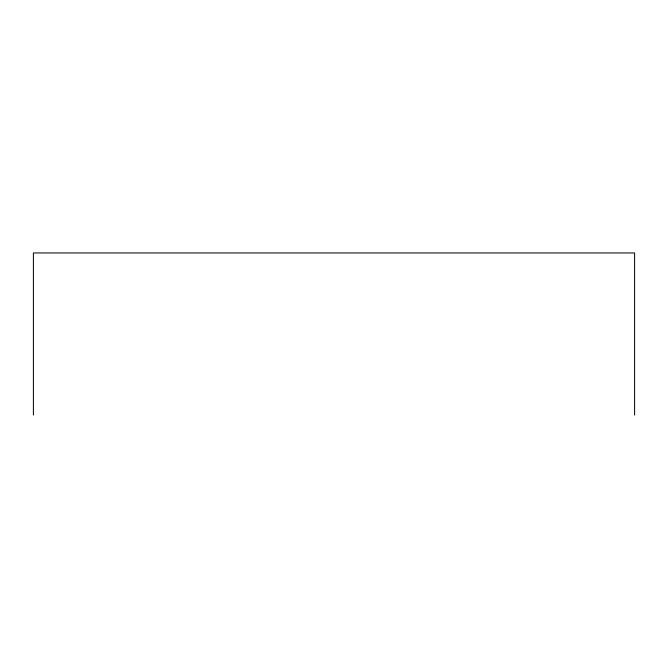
<?xml version="1.0" encoding="UTF-8"?>
<svg xmlns="http://www.w3.org/2000/svg" width="668" height="668" viewBox="0 0 668 668"><rect width="100%" height="100%" fill="white"/><g stroke="black" fill="none" stroke-linecap="round" stroke-linejoin="round"><path stroke-width="1" d="M634.6 415.045L634.6 252.955L33.4 252.955L33.4 415.045"/></g></svg>
